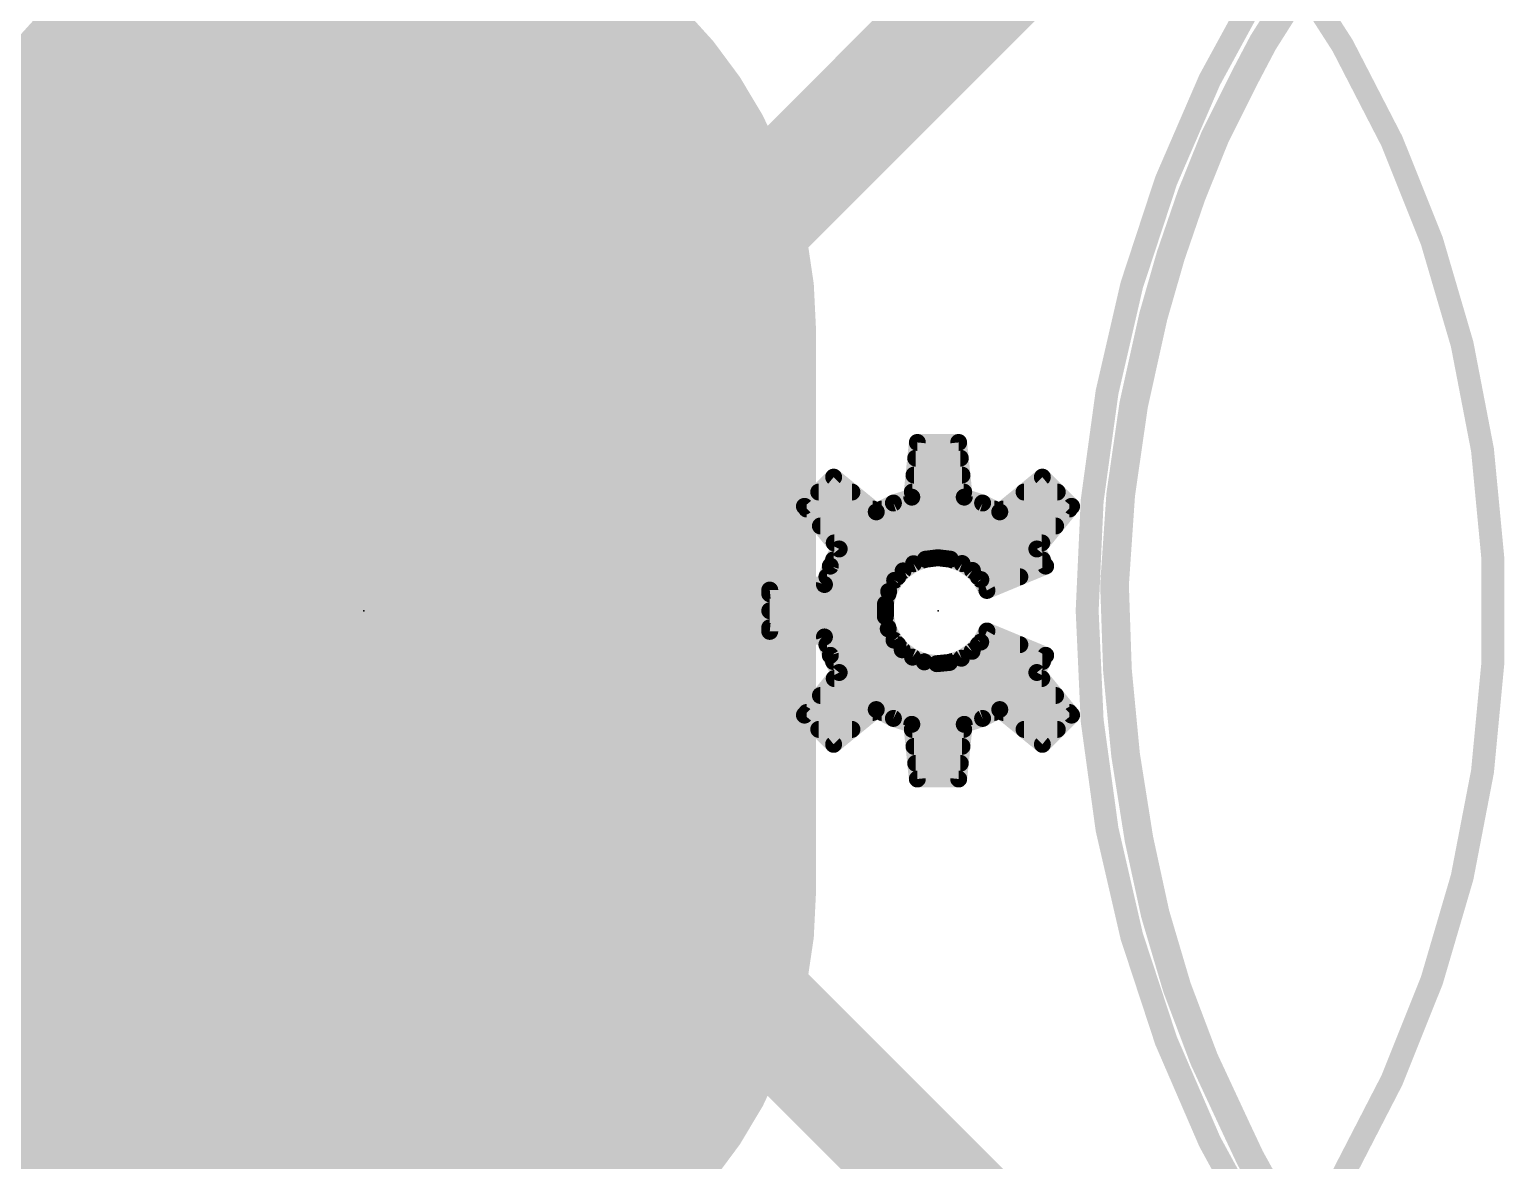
# Model space of a CAD drawing. Extents: x -33 to 11.2, y -24.1 to 14.6.
# Drawn here: x -2.96 to 10.1, y -4.86 to 5.14 of the extents above; entities that cross this region are included whole.
import ezdxf

# ---------------------------------------------------------------- set-up
doc = ezdxf.new("R2010")
doc.units = 0
for name, color, linetype in [('1', 12, 'CONTINUOUS'), ('20', 53, 'CONTINUOUS'), ('21', 41, 'CONTINUOUS'), ('22', 40, 'CONTINUOUS'), ('23', 53, 'CONTINUOUS'), ('24', 53, 'CONTINUOUS'), ('51', 53, 'CONTINUOUS')]:
    doc.layers.add(name, color=color, linetype=linetype)

# ---------------------------------------------------------------- blocks, each defined once
blk = doc.blocks.new('RECT2080000X1280000R100')
at = {"const_width": 4}
blk.add_lwpolyline([(4.5, 0), (4.5, 0, 0.4142), (2.5, 2), (-2.5, 2, 0.4142), (-4.5, 0), (-4.5, 0, 0.4142), (-2.5, -2), (2.5, -2, 0.4142)], format="xyb", close=True, dxfattribs=at)
blk.add_solid([(-2.5254, -0.0254), (2.5254, -0.0254), (-2.5254, 0.0254), (2.5254, 0.0254)])

msp = doc.modelspace()

# ---------------------------------------------------------------- linework, layer by layer
at = {"layer": '1', "const_width": 1.016}
for points in [[(0, 0), (8.763, 8.763)], [(0, 0), (8.763, -8.763)]]:
    msp.add_lwpolyline(points, dxfattribs=at)
at = {"layer": '1', "const_width": 0.508}
for points in [[(0.1796, 0.1796, 1), (-0.1796, -0.1796)], [(-0.1796, 0.1796, 1), (0.1796, -0.1796)]]:
    msp.add_lwpolyline(points, format="xyb", dxfattribs=at)
at = {"layer": '20'}
for points, const_width in [([(-0.127, 14.478, 1), (0, -14.478)], 0.254), ([(8.3439, 5.588, 0.0599), (7.7978, 4.7244)], 0.254), ([(7.8546, 4.696, 1), (7.741, 4.7528)], 0.127), ([(7.7405, 4.7517, 1), (7.8551, 4.6971)], 0.127), ([(7.5311, 4.191, 0.0384), (6.985, 2.6035)], 0.254), ([(7.5894, 4.1658, 1), (7.4728, 4.2162)], 0.127), ([(7.4743, 4.2194, 1), (7.5879, 4.1626)], 0.127), ([(6.985, 2.6035, 0.0563), (6.6421, 0.2286)], 0.254), ([(6.9235, 2.6195, 1), (7.0465, 2.5875)], 0.127), ([(7.0464, 2.5874, 1), (6.9236, 2.6196)], 0.127), ([(6.6421, 0.2286, 0.0462), (6.858, -2.0193)], 0.254), ([(6.7056, 0.2288, 1), (6.5786, 0.2284)], 0.127), ([(6.5786, 0.2306, 1), (6.7056, 0.2266)], 0.127), ([(6.858, -2.0193, 0.074), (7.7216, -4.5847)], 0.254), ([(6.9205, -2.0081, 1), (6.7955, -2.0305)], 0.127), ([(6.7956, -2.0312, 1), (6.9204, -2.0074)], 0.127), ([(7.7216, -4.5847, 0.0488), (8.128, -5.3213)], 0.254), ([(7.7799, -4.5596, 1), (7.6633, -4.6098)], 0.127), ([(7.6651, -4.6136, 1), (7.7781, -4.5558)], 0.127)]:
    msp.add_lwpolyline(points, format="xyb", dxfattribs=dict(at, const_width=const_width))
at = {"layer": '20', "const_width": 0.254}
msp.add_lwpolyline([(7.7978, 4.7244), (7.5311, 4.191)], dxfattribs=at)
at = {"layer": '21', "const_width": 0.2032}
msp.add_lwpolyline([(7.95, 5.55, 0.2793), (7.95, -5.55)], format="xyb", dxfattribs=at)
at = {"layer": '22'}
for points, const_width in [([(0.565, 4.84, 0.4142), (-0.035, 4.39)], 0.2032), ([(0.965, 4.39, 0.4142), (0.565, 4.84)], 0.2032), ([(0.568, 4.8907, 1), (0.562, 4.7893)], 0.1016), ([(0.5578, 4.7897, 1), (0.5722, 4.8903)], 0.1016), ([(-0.235, 3.19, 0.4142), (0.965, 4.39)], 0.2032), ([(-0.035, 4.39, 0.4142), (0.565, 3.44)], 0.2032), ([(-0.0853, 4.3972, 1), (0.0153, 4.3828)], 0.1016), ([(0.0146, 4.3788, 1), (-0.0846, 4.4012)], 0.1016), ([(1.0158, 4.39, 1), (0.9142, 4.39)], 0.1016), ([(0.9143, 4.393, 1), (1.0157, 4.387)], 0.1016), ([(-0.685, 2.94, 0.4142), (-1.985, 4.24)], 0.2032), ([(-1.985, 4.2908, 1), (-1.985, 4.1892)], 0.1016), ([(0.965, 2.84, 0.4142), (0.565, 3.44)], 0.2032), ([(0.575, 3.4898, 1), (0.555, 3.3902)], 0.1016), ([(0.5538, 3.3904, 1), (0.5762, 3.4896)], 0.1016), ([(-0.935, 3.19, 0.4142), (-1.635, 2.49)], 0.2032), ([(-0.935, 3.2408, 1), (-0.935, 3.1392)], 0.1016), ([(-0.935, 3.1392, 1), (-0.935, 3.2408)], 0.1016), ([(-0.235, 3.2408, 1), (-0.235, 3.1392)], 0.1016), ([(-0.235, 3.1392, 1), (-0.235, 3.2408)], 0.1016), ([(0.515, 2.14, 0.4142), (0.915, 3.19)], 0.2032), ([(0.9614, 3.2108, 1), (0.8686, 3.1692)], 0.1016), ([(-0.6342, 2.94, 1), (-0.7358, 2.94)], 0.1016), ([(-1.335, 2.09, 0.4142), (-0.685, 2.79)], 0.2032), ([(-0.7358, 2.94, 1), (-0.6342, 2.94)], 0.1016), ([(-0.6342, 2.7919, 1), (-0.7358, 2.7881)], 0.1016), ([(0.9152, 2.85, 1), (1.0148, 2.83)], 0.1016), ([(-0.7358, 2.79, 1), (-0.6342, 2.79)], 0.1016), ([(-1.5842, 2.49, 1), (-1.6858, 2.49)], 0.1016), ([(-1.6858, 2.49, 1), (-1.5842, 2.49)], 0.1016), ([(-1.635, 2.39, 0.4142), (-1.335, 2.09)], 0.2032), ([(-1.5842, 2.39, 1), (-1.6858, 2.39)], 0.1016), ([(-1.6858, 2.39, 1), (-1.5842, 2.39)], 0.1016), ([(-0.285, 2.1908, 1), (-0.285, 2.0892)], 0.1016), ([(-0.235, 2.0892, 1), (-0.235, 2.1908)], 0.1016), ([(0.065, 2.1908, 1), (0.065, 2.0892)], 0.1016), ([(0.965, 1.69, 0.4142), (0.365, 2.14)], 0.2032), ([(0.365, 2.1908, 1), (0.365, 2.0892)], 0.1016), ([(0.3578, 2.1903, 1), (0.3722, 2.0897)], 0.1016), ([(0.365, 2.0892, 1), (0.365, 2.1908)], 0.1016), ([(0.4942, 2.1864, 1), (0.5358, 2.0936)], 0.1016), ([(0.515, 2.0892, 1), (0.515, 2.1908)], 0.1016), ([(-1.3369, 2.1408, 1), (-1.3331, 2.0392)], 0.1016), ([(-1.335, 2.0392, 1), (-1.335, 2.1408)], 0.1016), ([(0.415, 1.19, 0.37), (0.965, 1.69)], 0.2032), ([(1.0154, 1.6837, 1), (0.9146, 1.6963)], 0.1016), ([(0.9147, 1.6828, 1), (1.0153, 1.6972)], 0.1016), ([(4.8972, 1.5263, 1), (4.8972, 1.4513)], 0.075), ([(4.9345, 1.485, 1), (4.8599, 1.4926)], 0.075), ([(5.3001, 1.4926, 1), (5.2255, 1.485)], 0.075), ([(5.2628, 1.4513, 1), (5.2628, 1.5263)], 0.075), ([(4.8831, 1.3875, 1), (4.8831, 1.3125)], 0.075), ([(5.2769, 1.3125, 1), (5.2769, 1.3875)], 0.075), ([(-1.385, 1.2408, 1), (-1.385, 1.1392)], 0.1016), ([(0.265, 1.19, 0.0384), (0.415, 1.19)], 0.2032), ([(0.2689, 1.2407, 1), (0.2611, 1.1393)], 0.1016), ([(0.265, 1.1392, 1), (0.265, 1.2408)], 0.1016), ([(0.4135, 1.2408, 1), (0.4165, 1.1392)], 0.1016), ([(0.415, 1.2408, 1), (0.415, 1.1392)], 0.1016), ([(0.4189, 1.1393, 1), (0.4111, 1.2407)], 0.1016), ([(0.965, 0.69, 0.4142), (0.465, 1.19)], 0.2032), ([(0.465, 1.2408, 1), (0.465, 1.1392)], 0.1016), ([(0.465, 1.1392, 1), (0.465, 1.2408)], 0.1016), ([(2.065, 1.09, 0.4142), (1.465, 0.49)], 0.2032), ([(2.565, 0.59, 0.4142), (2.065, 1.09)], 0.2032), ([(2.065, 1.1408, 1), (2.065, 1.0392)], 0.1016), ([(2.065, 1.0392, 1), (2.065, 1.1408)], 0.1016), ([(4.1802, 1.2111, 1), (4.1328, 1.1529)], 0.075), ([(4.183, 1.1555, 1), (4.13, 1.2085)], 0.075), ([(4.8678, 1.2375, 1), (4.8678, 1.1625)], 0.075), ([(5.2922, 1.1625, 1), (5.2922, 1.2375)], 0.075), ([(6.03, 1.2085, 1), (5.977, 1.1555)], 0.075), ([(6.0272, 1.1529, 1), (5.9798, 1.2111)], 0.075), ([(4.0245, 1.0875, 1), (4.0245, 1.0125)], 0.075), ([(4.3184, 1.0125, 1), (4.3184, 1.0875)], 0.075), ([(4.8107, 1.0087, 1), (4.8853, 1.0011)], 0.075), ([(4.8526, 1.0875, 1), (4.8526, 1.0125)], 0.075), ([(4.8594, 0.9692, 1), (4.8366, 1.0406)], 0.075), ([(5.3234, 1.0406, 1), (5.3006, 0.9692)], 0.075), ([(5.2747, 1.0011, 1), (5.3493, 1.0087)], 0.075), ([(5.3074, 1.0125, 1), (5.3074, 1.0875)], 0.075), ([(5.8416, 1.0875, 1), (5.8416, 1.0125)], 0.075), ([(6.1355, 1.0125, 1), (6.1355, 1.0875)], 0.075), ([(3.9271, 0.9472, 1), (3.8689, 0.8998)], 0.075), ([(3.8715, 0.95, 1), (3.9245, 0.897)], 0.075), ([(3.9172, 0.9375, 1), (3.9172, 0.8625)], 0.075), ([(4.5163, 0.9079, 1), (4.5507, 0.8413)], 0.075), ([(4.5023, 0.8625, 1), (4.5023, 0.9375)], 0.075), ([(4.5098, 0.8455, 1), (4.5572, 0.9037)], 0.075), ([(4.5828, 0.9375, 1), (4.5828, 0.8625)], 0.075), ([(4.6739, 0.9885, 1), (4.6968, 0.9171)], 0.075), ([(4.7025, 0.9195, 1), (4.6682, 0.9862)], 0.075), ([(5.4918, 0.9862, 1), (5.4575, 0.9195)], 0.075), ([(5.4632, 0.9171, 1), (5.4861, 0.9885)], 0.075), ([(5.5772, 0.8625, 1), (5.5772, 0.9375)], 0.075), ([(5.6028, 0.9037, 1), (5.6502, 0.8455)], 0.075), ([(5.6093, 0.8413, 1), (5.6437, 0.9079)], 0.075), ([(5.6577, 0.9375, 1), (5.6577, 0.8625)], 0.075), ([(6.2911, 0.8998, 1), (6.2329, 0.9472)], 0.075), ([(6.2355, 0.897, 1), (6.2885, 0.95)], 0.075), ([(6.2428, 0.8625, 1), (6.2428, 0.9375)], 0.075), ([(0.465, 0.19, 0.4142), (0.965, 0.69)], 0.2032), ([(1.0158, 0.69, 1), (0.9142, 0.69)], 0.1016), ([(4.0395, 0.7875, 1), (4.0395, 0.7125)], 0.075), ([(6.1205, 0.7125, 1), (6.1205, 0.7875)], 0.075), ([(0.9142, 0.69, 1), (1.0158, 0.69)], 0.1016), ([(2.6158, 0.59, 1), (2.5142, 0.59)], 0.1016), ([(4.1618, 0.6375, 1), (4.1618, 0.5625)], 0.075), ([(5.9982, 0.5625, 1), (5.9982, 0.6375)], 0.075), ([(1.265, -0.81, 0.4142), (2.565, 0.49)], 0.2032), ([(1.5158, 0.49, 1), (1.4142, 0.49)], 0.1016), ([(1.4142, 0.49, 1), (1.5158, 0.49)], 0.1016), ([(2.5142, 0.59, 1), (2.6158, 0.59)], 0.1016), ([(2.6158, 0.49, 1), (2.5142, 0.49)], 0.1016), ([(2.5142, 0.49, 1), (2.6158, 0.49)], 0.1016), ([(4.1557, 0.4875, 1), (4.1557, 0.4125)], 0.075), ([(4.2387, 0.5293, 1), (4.1721, 0.5637)], 0.075), ([(4.1763, 0.5228, 1), (4.2345, 0.5702)], 0.075), ([(4.9641, 0.4926, 1), (4.9731, 0.4181)], 0.075), ([(4.9544, 0.4125, 1), (4.9544, 0.4875)], 0.075), ([(4.9818, 0.4203, 1), (4.9554, 0.4904)], 0.075), ([(5.0844, 0.506, 1), (5.0756, 0.4316)], 0.075), ([(5.0845, 0.4316, 1), (5.0755, 0.506)], 0.075), ([(5.2024, 0.491, 1), (5.1765, 0.4207)], 0.075), ([(5.2053, 0.4875, 1), (5.2053, 0.4125)], 0.075), ([(5.185, 0.4186, 1), (5.1938, 0.4931)], 0.075), ([(5.9879, 0.5637, 1), (5.9213, 0.5293)], 0.075), ([(5.9255, 0.5702, 1), (5.9837, 0.5228)], 0.075), ([(6.0043, 0.4125, 1), (6.0043, 0.4875)], 0.075), ([(4.0938, 0.4118, 1), (4.1605, 0.3775)], 0.075), ([(4.1629, 0.3832, 1), (4.0915, 0.4061)], 0.075), ([(4.7498, 0.3834, 1), (4.7922, 0.3215)], 0.075), ([(4.7989, 0.3274, 1), (4.7431, 0.3775)], 0.075), ([(4.8504, 0.4509, 1), (4.8768, 0.3807)], 0.075), ([(4.8848, 0.3849, 1), (4.8424, 0.4468)], 0.075), ([(5.3137, 0.4489, 1), (5.272, 0.3865)], 0.075), ([(5.2799, 0.3825, 1), (5.3058, 0.4529)], 0.075), ([(5.412, 0.3819, 1), (5.3569, 0.331)], 0.075), ([(5.3636, 0.3253, 1), (5.4053, 0.3877)], 0.075), ([(5.9995, 0.3775, 1), (6.0661, 0.4119)], 0.075), ([(6.0472, 0.3601, 1), (6.0184, 0.4293)], 0.075), ([(-0.135, 0.2408, 1), (-0.135, 0.1392)], 0.1016), ([(0.465, 0.2408, 1), (0.465, 0.1392)], 0.1016), ([(0.965, -0.31, 0.4142), (0.465, 0.19)], 0.2032), ([(0.465, 0.2408, 1), (0.465, 0.1392)], 0.1016), ([(0.465, 0.1392, 1), (0.465, 0.2408)], 0.1016), ([(1.465, 0.29, 0.4142), (2.665, -1.11)], 0.2032), ([(1.4142, 0.29, 1), (1.5158, 0.29)], 0.1016), ([(1.5157, 0.2861, 1), (1.4143, 0.2939)], 0.1016), ([(4.0394, 0.2434, 1), (4.1108, 0.2206)], 0.075), ([(4.0969, 0.3375, 1), (4.0969, 0.2625)], 0.075), ([(4.0789, 0.1947, 1), (4.0713, 0.2693)], 0.075), ([(4.6682, 0.2939, 1), (4.724, 0.2439)], 0.075), ([(4.7292, 0.2512, 1), (4.663, 0.2866)], 0.075), ([(4.724, 0.2625, 1), (4.724, 0.3375)], 0.075), ([(5.4367, 0.3375, 1), (5.4367, 0.2625)], 0.075), ([(5.492, 0.2939, 1), (5.4265, 0.2572)], 0.075), ([(5.4317, 0.2501, 1), (5.4868, 0.301)], 0.075), ([(5.8042, 0.2625, 1), (5.8042, 0.3375)], 0.075), ([(3.6287, 0.1828, 1), (3.5537, 0.1828)], 0.075), ([(3.5874, 0.2201, 1), (3.595, 0.1455)], 0.075), ([(3.5912, 0.1875, 1), (3.5912, 0.1125)], 0.075), ([(4.6529, 0.0608, 1), (4.5779, 0.0616)], 0.075), ([(4.6102, 0.1876, 1), (4.6763, 0.1522)], 0.075), ([(4.6796, 0.1606, 1), (4.6069, 0.1792)], 0.075), ([(4.6381, 0.1125, 1), (4.6381, 0.1875)], 0.075), ([(5.4987, 0.214, 1), (5.5275, 0.1448)], 0.075), ([(5.4804, 0.1611, 1), (5.5458, 0.1977)], 0.075), ([(3.5912, 0.0375, 1), (3.5912, -0.0375)], 0.075), ([(4.6507, -0.0425, 1), (4.5776, -0.0595)], 0.075), ([(4.5791, 0.0705, 1), (4.6517, 0.0519)], 0.075), ([(4.6147, -0.0375, 1), (4.6147, 0.0375)], 0.075), ([(3.5912, -0.1125, 1), (3.5912, -0.1875)], 0.075), ([(3.595, -0.1455, 1), (3.5874, -0.2201)], 0.075), ([(4.5767, -0.0506, 1), (4.6517, -0.0514)], 0.075), ([(4.6731, -0.1433, 1), (4.6062, -0.1772)], 0.075), ([(4.6031, -0.1688, 1), (4.6762, -0.1517)], 0.075), ([(4.6373, -0.1875, 1), (4.6373, -0.1125)], 0.075), ([(5.5275, -0.1448, 1), (5.4987, -0.214)], 0.075), ([(5.5458, -0.1978, 1), (5.4804, -0.161)], 0.075), ([(0.465, -0.81, 0.4142), (0.965, -0.31)], 0.2032), ([(1.0158, -0.31, 1), (0.9142, -0.31)], 0.1016), ([(0.9142, -0.31, 1), (1.0158, -0.31)], 0.1016), ([(3.5537, -0.1828, 1), (3.6287, -0.1828)], 0.075), ([(4.1108, -0.2206, 1), (4.0394, -0.2434)], 0.075), ([(4.0969, -0.2625, 1), (4.0969, -0.3375)], 0.075), ([(4.0713, -0.2693, 1), (4.0789, -0.1947)], 0.075), ([(4.7188, -0.2359, 1), (4.6619, -0.2847)], 0.075), ([(4.6569, -0.2773, 1), (4.7238, -0.2434)], 0.075), ([(4.7244, -0.3375, 1), (4.7244, -0.2625)], 0.075), ([(5.4366, -0.2625, 1), (5.4366, -0.3375)], 0.075), ([(5.4254, -0.2588, 1), (5.4907, -0.2956)], 0.075), ([(5.4854, -0.3028, 1), (5.4307, -0.2515)], 0.075), ([(5.8042, -0.3375, 1), (5.8042, -0.2625)], 0.075), ([(4.1605, -0.3775, 1), (4.0938, -0.4118)], 0.075), ([(4.0915, -0.4061, 1), (4.1629, -0.3832)], 0.075), ([(4.1557, -0.4125, 1), (4.1557, -0.4875)], 0.075), ([(4.7853, -0.315, 1), (4.7416, -0.376)], 0.075), ([(4.735, -0.3699, 1), (4.7919, -0.3211)], 0.075), ([(4.8686, -0.3761, 1), (4.8406, -0.4456)], 0.075), ([(4.8328, -0.4413, 1), (4.8765, -0.3804)], 0.075), ([(4.964, -0.4155, 1), (4.9534, -0.4898)], 0.075), ([(4.9448, -0.4875, 1), (4.9727, -0.4179)], 0.075), ([(4.9521, -0.4875, 1), (4.9521, -0.4125)], 0.075), ([(5.169, -0.4222, 1), (5.1939, -0.4929)], 0.075), ([(5.203, -0.4125, 1), (5.203, -0.4875)], 0.075), ([(5.1852, -0.4949, 1), (5.1778, -0.4202)], 0.075), ([(5.2669, -0.3889, 1), (5.3078, -0.4518)], 0.075), ([(5.2998, -0.4557, 1), (5.2749, -0.385)], 0.075), ([(5.354, -0.3334, 1), (5.4087, -0.3847)], 0.075), ([(5.4018, -0.3905, 1), (5.3608, -0.3276)], 0.075), ([(6.0661, -0.4119, 1), (5.9995, -0.3775)], 0.075), ([(6.0043, -0.4875, 1), (6.0043, -0.4125)], 0.075), ([(6.0184, -0.4293, 1), (6.0472, -0.3601)], 0.075), ([(4.1721, -0.5637, 1), (4.2387, -0.5293)], 0.075), ([(4.2345, -0.5702, 1), (4.1763, -0.5228)], 0.075), ([(5.0662, -0.4312, 1), (5.0735, -0.5059)], 0.075), ([(5.0645, -0.5057, 1), (5.0751, -0.4314)], 0.075), ([(5.9837, -0.5228, 1), (5.9255, -0.5702)], 0.075), ([(5.9213, -0.5293, 1), (5.9879, -0.5637)], 0.075), ([(4.1618, -0.5625, 1), (4.1618, -0.6375)], 0.075), ([(5.9982, -0.6375, 1), (5.9982, -0.5625)], 0.075), ([(-0.135, -0.7592, 1), (-0.135, -0.8608)], 0.1016), ([(0.465, -0.7592, 1), (0.465, -0.8608)], 0.1016), ([(0.465, -0.7592, 1), (0.465, -0.8608)], 0.1016), ([(0.465, -0.8608, 1), (0.465, -0.7592)], 0.1016), ([(1.265, -0.7592, 1), (1.265, -0.8608)], 0.1016), ([(1.265, -0.8608, 1), (1.265, -0.7592)], 0.1016), ([(4.0395, -0.7125, 1), (4.0395, -0.7875)], 0.075), ([(6.1205, -0.7875, 1), (6.1205, -0.7125)], 0.075), ([(3.9245, -0.897, 1), (3.8715, -0.95)], 0.075), ([(3.8689, -0.8998, 1), (3.9271, -0.9472)], 0.075), ([(3.9172, -0.8625, 1), (3.9172, -0.9375)], 0.075), ([(4.5507, -0.8413, 1), (4.5163, -0.9079)], 0.075), ([(4.5023, -0.9375, 1), (4.5023, -0.8625)], 0.075), ([(4.5572, -0.9037, 1), (4.5098, -0.8455)], 0.075), ([(4.5828, -0.8625, 1), (4.5828, -0.9375)], 0.075), ([(4.6968, -0.9171, 1), (4.6739, -0.9885)], 0.075), ([(4.6682, -0.9862, 1), (4.7025, -0.9195)], 0.075), ([(5.4575, -0.9195, 1), (5.4918, -0.9862)], 0.075), ([(5.4861, -0.9885, 1), (5.4632, -0.9171)], 0.075), ([(5.5772, -0.9375, 1), (5.5772, -0.8625)], 0.075), ([(5.6502, -0.8455, 1), (5.6028, -0.9037)], 0.075), ([(5.6437, -0.9079, 1), (5.6093, -0.8413)], 0.075), ([(5.6577, -0.8625, 1), (5.6577, -0.9375)], 0.075), ([(6.2329, -0.9472, 1), (6.2911, -0.8998)], 0.075), ([(6.2885, -0.95, 1), (6.2355, -0.897)], 0.075), ([(6.2428, -0.9375, 1), (6.2428, -0.8625)], 0.075), ([(2.6611, -1.1607, 1), (2.6689, -1.0593)], 0.1016), ([(4.0245, -1.0125, 1), (4.0245, -1.0875)], 0.075), ([(4.3184, -1.0875, 1), (4.3184, -1.0125)], 0.075), ([(4.8853, -1.0011, 1), (4.8107, -1.0087)], 0.075), ([(4.8526, -1.0125, 1), (4.8526, -1.0875)], 0.075), ([(4.8366, -1.0406, 1), (4.8594, -0.9692)], 0.075), ([(5.3006, -0.9692, 1), (5.3234, -1.0406)], 0.075), ([(5.3493, -1.0087, 1), (5.2747, -1.0011)], 0.075), ([(5.3074, -1.0875, 1), (5.3074, -1.0125)], 0.075), ([(5.8416, -1.0125, 1), (5.8416, -1.0875)], 0.075), ([(6.1355, -1.0875, 1), (6.1355, -1.0125)], 0.075), ([(4.1328, -1.1529, 1), (4.1802, -1.2111)], 0.075), ([(4.13, -1.2085, 1), (4.183, -1.1555)], 0.075), ([(4.8678, -1.1625, 1), (4.8678, -1.2375)], 0.075), ([(5.2922, -1.2375, 1), (5.2922, -1.1625)], 0.075), ([(5.977, -1.1555, 1), (6.03, -1.2085)], 0.075), ([(5.9798, -1.2111, 1), (6.0272, -1.1529)], 0.075), ([(4.8831, -1.3125, 1), (4.8831, -1.3875)], 0.075), ([(5.2769, -1.3875, 1), (5.2769, -1.3125)], 0.075), ([(-1.135, -1.41, 0.4142), (-1.635, -2.01)], 0.2032), ([(-1.135, -1.3592, 1), (-1.135, -1.4608)], 0.1016), ([(-1.1304, -1.4606, 1), (-1.1396, -1.3594)], 0.1016), ([(0.965, -1.4608, 1), (0.965, -1.3592)], 0.1016), ([(4.8972, -1.4513, 1), (4.8972, -1.5263)], 0.075), ([(5.2628, -1.5263, 1), (5.2628, -1.4513)], 0.075), ([(4.8599, -1.4926, 1), (4.9345, -1.485)], 0.075), ([(5.2255, -1.485, 1), (5.3001, -1.4926)], 0.075), ([(-0.4342, -1.81, 1), (-0.5358, -1.81)], 0.1016), ([(-1.635, -2.01, 0.4141), (-1.135, -2.61)], 0.2032), ([(-1.5844, -2.0146, 1), (-1.6856, -2.0054)], 0.1016), ([(-1.6856, -2.0146, 1), (-1.5844, -2.0054)], 0.1016), ([(0.465, -1.96, 0.4142), (-0.035, -2.36)], 0.2032), ([(0.965, -2.36, 0.4142), (0.465, -1.96)], 0.2032), ([(0.4594, -1.9095, 1), (0.4706, -2.0105)], 0.1016), ([(0.4594, -2.0105, 1), (0.4706, -1.9095)], 0.1016), ([(-0.935, -2.61, 0.4141), (-0.485, -2.11)], 0.2032), ([(-0.4343, -2.1073, 1), (-0.5357, -2.1127)], 0.1016), ([(-0.5358, -2.11, 1), (-0.4342, -2.11)], 0.1016), ([(0.0158, -2.36, 1), (-0.0858, -2.36)], 0.1016), ([(-0.0855, -2.3544, 1), (0.0155, -2.3656)], 0.1016), ([(1.0158, -2.36, 1), (0.9142, -2.36)], 0.1016), ([(0.9145, -2.3656, 1), (1.0155, -2.3544)], 0.1016), ([(-0.035, -2.46, 0.4142), (0.365, -2.86)], 0.2032), ([(0.0158, -2.46, 1), (-0.0858, -2.46)], 0.1016), ([(-0.0858, -2.46, 1), (0.0158, -2.46)], 0.1016), ([(0.565, -2.86, 0.4142), (0.965, -2.56)], 0.2032), ([(1.0153, -2.5672, 1), (0.9147, -2.5528)], 0.1016), ([(-1.135, -2.5592, 1), (-1.135, -2.6608)], 0.1016), ([(-1.1396, -2.6606, 1), (-1.1304, -2.5594)], 0.1016), ([(-0.9377, -2.5593, 1), (-0.9323, -2.6607)], 0.1016), ([(-0.935, -2.6608, 1), (-0.935, -2.5592)], 0.1016), ([(0.9142, -2.56, 1), (1.0158, -2.56)], 0.1016), ([(0.365, -2.8092, 1), (0.365, -2.9108)], 0.1016), ([(0.365, -2.9108, 1), (0.365, -2.8092)], 0.1016), ([(0.965, -3.11, 0.4142), (0.565, -2.86)], 0.2032), ([(0.5722, -2.8097, 1), (0.5578, -2.9103)], 0.1016), ([(0.5536, -2.8105, 1), (0.5764, -2.9095)], 0.1016), ([(0.565, -2.9108, 1), (0.565, -2.8092)], 0.1016), ([(0.765, -3.46, 0.4142), (0.965, -3.11)], 0.2032), ([(1.014, -3.0966, 1), (0.916, -3.1234)], 0.1016), ([(0.9155, -3.1214, 1), (1.0145, -3.0986)], 0.1016), ([(0.465, -3.46, 0.4142), (-0.035, -3.91)], 0.2032), ([(0.465, -3.4092, 1), (0.465, -3.5108)], 0.1016), ([(0.4623, -3.5107, 1), (0.4677, -3.4093)], 0.1016), ([(0.715, -3.4092, 1), (0.715, -3.5108)], 0.1016), ([(1.015, -4.06, 0.4142), (0.715, -3.46)], 0.2032), ([(0.7311, -3.4118, 1), (0.6989, -3.5082)], 0.1016), ([(0.7516, -3.411, 1), (0.7784, -3.509)], 0.1016), ([(0.715, -3.5108, 1), (0.715, -3.4092)], 0.1016), ([(0.765, -3.5108, 1), (0.765, -3.4092)], 0.1016), ([(-0.035, -3.91, 0.4142), (0.515, -4.36)], 0.2032), ([(0.0155, -3.9049, 1), (-0.0855, -3.9151)], 0.1016), ([(-0.0857, -3.9073, 1), (0.0157, -3.9127)], 0.1016), ([(0.715, -4.36, 0.277), (1.015, -4.06)], 0.2032), ([(0.9668, -4.0439, 1), (1.0632, -4.0761)], 0.1016), ([(1.0643, -4.0723, 1), (0.9657, -4.0477)], 0.1016), ([(-1.385, -4.3092, 1), (-1.385, -4.4108)], 0.1016), ([(0.515, -4.36, 0.1231), (0.715, -4.36)], 0.2032), ([(0.5273, -4.3107, 1), (0.5027, -4.4093)], 0.1016), ([(0.5201, -4.4105, 1), (0.5099, -4.3095)], 0.1016), ([(0.615, -4.4108, 1), (0.615, -4.3092)], 0.1016), ([(0.715, -4.3092, 1), (0.715, -4.4108)], 0.1016), ([(0.7027, -4.3107, 1), (0.7273, -4.4093)], 0.1016), ([(0.7273, -4.4093, 1), (0.7027, -4.3107)], 0.1016), ([(1.015, -4.56, 0.4142), (0.815, -4.36)], 0.2032), ([(0.815, -4.3092, 1), (0.815, -4.4108)], 0.1016), ([(0.815, -4.4108, 1), (0.815, -4.3092)], 0.1016), ([(0.815, -4.76, 0.4142), (1.015, -4.56)], 0.2032), ([(1.0658, -4.56, 1), (0.9642, -4.56)], 0.1016), ([(0.9642, -4.56, 1), (1.0658, -4.56)], 0.1016), ([(0.815, -4.7092, 1), (0.815, -4.8108)], 0.1016)]:
    msp.add_lwpolyline(points, format="xyb", dxfattribs=dict(at, const_width=const_width))
for points, const_width in [([(-0.235, 3.19), (-0.935, 3.19)], 0.2032), ([(-0.685, 2.94), (-0.685, 2.79)], 0.2032), ([(-1.635, 2.49), (-1.635, 2.39)], 0.2032), ([(-0.235, 2.14), (-0.285, 2.14)], 0.2032), ([(0.365, 2.14), (0.065, 2.14)], 0.2032), ([(0.365, 2.14), (0.515, 2.14)], 0.2032), ([(4.848, 1.0049), (4.8972, 1.4888)], 0.15), ([(4.8972, 1.4888), (5.2628, 1.4888)], 0.15), ([(5.2628, 1.4888), (5.312, 1.0049)], 0.15), ([(4.8831, 1.35), (5.2769, 1.35)], 0.15), ([(0.265, 1.19), (-1.385, 1.19)], 0.2032), ([(0.465, 1.19), (0.415, 1.19)], 0.2032), ([(3.898, 0.9235), (4.1565, 1.182)], 0.15), ([(4.1565, 1.182), (4.5335, 0.8746)], 0.15), ([(4.8678, 1.2), (5.2922, 1.2)], 0.15), ([(5.6265, 0.8746), (6.0035, 1.182)], 0.15), ([(6.0035, 1.182), (6.262, 0.9235)], 0.15), ([(4.0245, 1.05), (4.3184, 1.05)], 0.15), ([(4.6853, 0.9528), (4.848, 1.0049)], 0.15), ([(4.8526, 1.05), (5.3074, 1.05)], 0.15), ([(5.312, 1.0049), (5.4747, 0.9528)], 0.15), ([(5.8416, 1.05), (6.1355, 1.05)], 0.15), ([(4.2054, 0.5465), (3.898, 0.9235)], 0.15), ([(3.9172, 0.9), (4.5023, 0.9)], 0.15), ([(4.5335, 0.8746), (4.6853, 0.9528)], 0.15), ([(4.5828, 0.9), (5.5772, 0.9)], 0.15), ([(5.4747, 0.9528), (5.6265, 0.8746)], 0.15), ([(5.6577, 0.9), (6.2428, 0.9)], 0.15), ([(6.262, 0.9235), (5.9546, 0.5465)], 0.15), ([(4.0395, 0.75), (6.1205, 0.75)], 0.15), ([(2.565, 0.59), (2.565, 0.49)], 0.2032), ([(4.1618, 0.6), (5.9982, 0.6)], 0.15), ([(1.465, 0.49), (1.465, 0.29)], 0.2032), ([(4.1272, 0.3947), (4.2054, 0.5465)], 0.15), ([(4.1557, 0.45), (4.9544, 0.45)], 0.15), ([(4.9686, 0.4553), (4.8636, 0.4158)], 0.15), ([(5.08, 0.4688), (4.9686, 0.4553)], 0.15), ([(5.1894, 0.4559), (5.08, 0.4688)], 0.15), ([(5.2928, 0.4177), (5.1894, 0.4559)], 0.15), ([(5.2053, 0.45), (6.0043, 0.45)], 0.15), ([(5.9546, 0.5465), (6.0328, 0.3947)], 0.15), ([(4.0751, 0.232), (4.1272, 0.3947)], 0.15), ([(4.771, 0.3524), (4.6961, 0.2689)], 0.15), ([(4.8636, 0.4158), (4.771, 0.3524)], 0.15), ([(5.3845, 0.3565), (5.2928, 0.4177)], 0.15), ([(5.4593, 0.2756), (5.3845, 0.3565)], 0.15), ([(6.0328, 0.3947), (5.5131, 0.1794)], 0.15), ([(0.465, 0.19), (-0.135, 0.19)], 0.2032), ([(3.5912, 0.1828), (4.0751, 0.232)], 0.15), ([(4.0969, 0.3), (4.724, 0.3)], 0.15), ([(4.6961, 0.2689), (4.6432, 0.1699)], 0.15), ([(5.4367, 0.3), (5.8042, 0.3)], 0.15), ([(5.5131, 0.1794), (5.4593, 0.2756)], 0.15), ([(3.5912, -0.1828), (3.5912, 0.1828)], 0.15), ([(3.5912, 0.15), (4.6381, 0.15)], 0.15), ([(4.6154, 0.0612), (4.6142, -0.051)], 0.15), ([(4.6432, 0.1699), (4.6154, 0.0612)], 0.15), ([(3.5912, 0), (4.6147, 0)], 0.15), ([(4.6142, -0.051), (4.6396, -0.1602)], 0.15), ([(3.5912, -0.15), (4.6373, -0.15)], 0.15), ([(4.0751, -0.232), (3.5912, -0.1828)], 0.15), ([(4.6396, -0.1602), (4.6904, -0.2603)], 0.15), ([(5.458, -0.2772), (5.5131, -0.1794)], 0.15), ([(5.5131, -0.1794), (6.0328, -0.3947)], 0.15), ([(4.1272, -0.3947), (4.0751, -0.232)], 0.15), ([(4.0969, -0.3), (4.7244, -0.3)], 0.15), ([(4.6904, -0.2603), (4.7634, -0.3455)], 0.15), ([(5.3813, -0.359), (5.458, -0.2772)], 0.15), ([(5.4366, -0.3), (5.8042, -0.3)], 0.15), ([(4.2054, -0.5465), (4.1272, -0.3947)], 0.15), ([(4.1557, -0.45), (4.9521, -0.45)], 0.15), ([(4.7634, -0.3455), (4.8546, -0.4108)], 0.15), ([(4.8546, -0.4108), (4.9587, -0.4527)], 0.15), ([(4.9587, -0.4527), (5.0698, -0.4685)], 0.15), ([(5.0698, -0.4685), (5.1815, -0.4576)], 0.15), ([(5.1815, -0.4576), (5.2873, -0.4203)], 0.15), ([(5.203, -0.45), (6.0043, -0.45)], 0.15), ([(5.2873, -0.4203), (5.3813, -0.359)], 0.15), ([(6.0328, -0.3947), (5.9546, -0.5465)], 0.15), ([(3.898, -0.9235), (4.2054, -0.5465)], 0.15), ([(5.9546, -0.5465), (6.262, -0.9235)], 0.15), ([(4.1618, -0.6), (5.9982, -0.6)], 0.15), ([(0.465, -0.81), (-0.135, -0.81)], 0.2032), ([(1.265, -0.81), (0.465, -0.81)], 0.2032), ([(4.0395, -0.75), (6.1205, -0.75)], 0.15), ([(4.1565, -1.182), (3.898, -0.9235)], 0.15), ([(3.9172, -0.9), (4.5023, -0.9)], 0.15), ([(4.5335, -0.8746), (4.1565, -1.182)], 0.15), ([(4.6853, -0.9528), (4.5335, -0.8746)], 0.15), ([(4.5828, -0.9), (5.5772, -0.9)], 0.15), ([(4.848, -1.0049), (4.6853, -0.9528)], 0.15), ([(5.4747, -0.9528), (5.312, -1.0049)], 0.15), ([(5.6265, -0.8746), (5.4747, -0.9528)], 0.15), ([(6.0035, -1.182), (5.6265, -0.8746)], 0.15), ([(5.6577, -0.9), (6.2428, -0.9)], 0.15), ([(6.262, -0.9235), (6.0035, -1.182)], 0.15), ([(4.0245, -1.05), (4.3184, -1.05)], 0.15), ([(4.8972, -1.4888), (4.848, -1.0049)], 0.15), ([(4.8526, -1.05), (5.3074, -1.05)], 0.15), ([(5.312, -1.0049), (5.2628, -1.4888)], 0.15), ([(5.8416, -1.05), (6.1355, -1.05)], 0.15), ([(4.8678, -1.2), (5.2922, -1.2)], 0.15), ([(4.8831, -1.35), (5.2769, -1.35)], 0.15), ([(0.965, -1.41), (-1.135, -1.41)], 0.2032), ([(5.2628, -1.4888), (4.8972, -1.4888)], 0.15), ([(-0.485, -2.11), (-0.485, -1.81)], 0.2032), ([(-0.035, -2.36), (-0.035, -2.46)], 0.2032), ([(0.965, -2.56), (0.965, -2.36)], 0.2032), ([(-1.135, -2.61), (-0.935, -2.61)], 0.2032), ([(0.365, -2.86), (0.565, -2.86)], 0.2032), ([(0.715, -3.46), (0.465, -3.46)], 0.2032), ([(0.765, -3.46), (0.715, -3.46)], 0.2032), ([(0.615, -4.36), (-1.385, -4.36)], 0.2032), ([(0.715, -4.36), (0.815, -4.36)], 0.2032)]:
    msp.add_lwpolyline(points, dxfattribs=dict(at, const_width=const_width))
at = {"layer": '23'}
msp.add_point((0, 0), dxfattribs=at)
at = {"layer": '24'}
for p in [(0, 0), (5.08, 0)]:
    msp.add_point(p, dxfattribs=at)
at = {"layer": '51', "const_width": 0.2032}
msp.add_lwpolyline([(0, -10, 1), (0, 10, 1), (0, -10)], format="xyb", dxfattribs=at)

# ---------------------------------------------------------------- block references
at = {"layer": '1', "rotation": 90}
msp.add_blockref('RECT2080000X1280000R100', (0, 0), dxfattribs=at)

doc.saveas('drawing.dxf')
